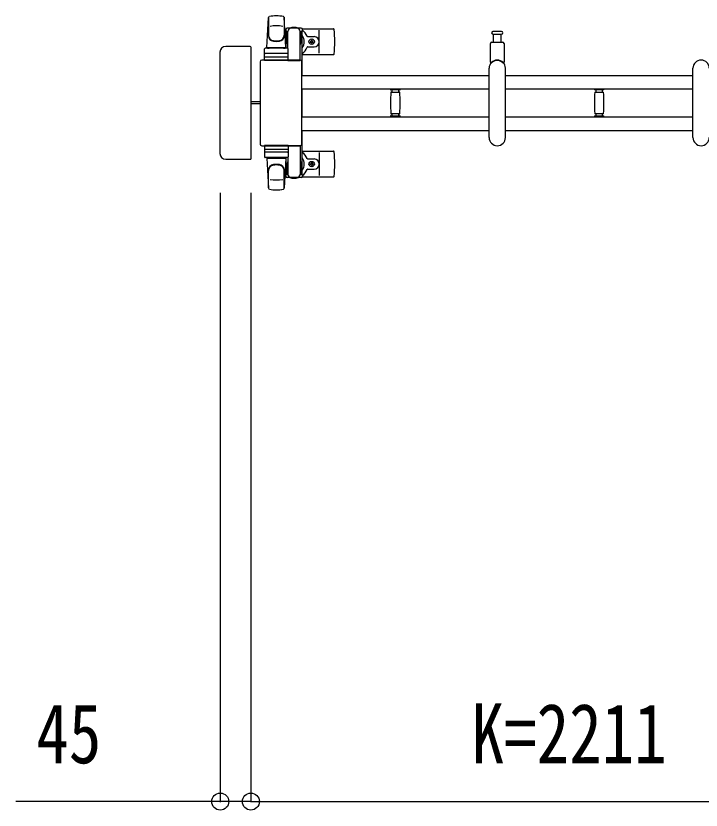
# Model space of a CAD drawing. Units: millimetres, scale not verified. Extents: x -16820 to 16820, y -11880 to 11880.
# Drawn here: x 5579 to 6587, y 7130 to 8298 of the extents above; entities that cross this region are included whole.
import ezdxf
from ezdxf.enums import TextEntityAlignment as Align

# ---------------------------------------------------------------- set-up
doc = ezdxf.new("R2010")
doc.units = ezdxf.units.MM
doc.header["$LTSCALE"] = 50
for name, color, linetype in [('0-4_YKK_13', 4, 'Continuous'), ('0-5_YKK_A1', 4, 'Continuous'), ('0-6_YKK_D', 6, 'Continuous')]:
    doc.layers.add(name, color=color, linetype=linetype)
doc.styles.add('ＭＳ ゴシック', font='')
doc.styles.get('ＭＳ ゴシック').set_extended_font_data('MS Gothic')

msp = doc.modelspace()

# ---------------------------------------------------------------- linework, layer by layer
at = {"layer": '0-4_YKK_13'}
for p, q in [((5948.08, 8251.5), (5950.52, 8295.52)), ((5950.58, 8295.1), (5950.58, 8269.37)), ((5973.58, 8295.88), (5973.58, 8268.69)), ((5976.08, 8251.5), (5973.64, 8295.52)), ((5998.38, 8280), (5977.78, 8280)), ((5978.08, 8258.2), (5978.08, 8275.2)), ((5979.08, 8250.36), (5979.08, 8275)), ((5997.08, 8275.2), (6000.38, 8275.2)), ((5997.08, 8232.5), (5997.08, 8275)), ((5998.08, 8258.2), (5998.08, 8275.2)), ((6000.11, 8279), (6046.18, 8279)), ((6000.38, 8275.2), (6000.38, 8278)), ((6025.08, 8243), (6025.08, 8277)), ((5977.28, 8271.7), (5978.08, 8271.7)), ((5977.28, 8261.18), (5977.28, 8271.7)), ((5998.88, 8271.7), (5998.08, 8271.7)), ((5998.88, 8261.18), (5998.88, 8271.7)), ((6008.37, 8267.5), (6017.58, 8267.5)), ((6280.83, 8271), (6293.33, 8271)), ((6281.58, 8259.5), (6281.58, 8271)), ((6292.58, 8271), (6292.58, 8259.5)), ((5923.58, 8253), (5887.56, 8253)), ((5887.56, 8253), (5887.56, 8253)), ((5923.58, 8253), (5923.58, 8253)), ((5925.08, 8088.49), (5925.08, 8251.5)), ((5925.08, 8251.5), (5925.08, 8251.5)), ((5978.58, 8250.5), (5945.58, 8250.5)), ((5948.08, 8251.5), (5976.08, 8251.5)), ((5949.08, 8250.5), (5949.08, 8251.5)), ((5949.08, 8251.5), (5975.08, 8251.5)), ((5949.08, 8250.5), (5951.48, 8250.5)), ((5972.68, 8250.5), (5975.08, 8250.5)), ((5975.08, 8250.5), (5975.08, 8251.5)), ((5978.88, 8255.2), (5977.28, 8261.18)), ((5978.88, 8255.2), (5979.08, 8255.2)), ((5997.28, 8255.2), (5997.08, 8255.2)), ((5997.28, 8255.2), (5998.88, 8261.18)), ((6008.37, 8252.5), (6017.58, 8252.5)), ((6012.76, 8260.44), (6011.88, 8260.44)), ((6015.4, 8259.56), (6016.28, 8259.56)), ((6277.08, 8229.67), (6277.08, 8257.5)), ((6279.08, 8259.5), (6295.08, 8259.5)), ((6297.08, 8257.5), (6297.08, 8229.67)), ((5879.08, 8244.51), (5879.08, 8095.48)), ((5879.08, 8244.51), (5879.08, 8244.51)), ((5944.58, 8232.5), (5944.58, 8249.5)), ((5945.52, 8238), (5978.69, 8238)), ((5978.58, 8242.5), (5945.58, 8242.5)), ((5979.58, 8232.5), (5979.58, 8249.5)), ((6000.08, 8241), (6046.18, 8241)), ((5938.08, 8230.5), (5938.08, 8109.49)), ((5938.08, 8230.5), (5938.08, 8230.5)), ((5997.08, 8233), (5940.58, 8233)), ((5940.58, 8233), (5940.58, 8233)), ((5979.58, 8232.5), (5944.58, 8232.5)), ((5979.08, 8232.5), (5997.08, 8232.5)), ((5997.08, 8233), (5997.08, 8233)), ((5999.58, 8109.49), (5999.58, 8230.5)), ((5999.58, 8230.5), (5999.58, 8230.5)), ((6275.08, 8119), (6275.08, 8221)), ((6299.08, 8119), (6299.08, 8221)), ((6575.08, 8119), (6575.08, 8221)), ((6130.12, 8190.6), (6130.12, 8189.3)), ((6130.12, 8190.6), (6137.12, 8190.6)), ((6137.12, 8189), (6130.42, 8189)), ((6130.9, 8186), (6143.33, 8186)), ((6132.12, 8189), (6132.12, 8186)), ((6137.12, 8190.6), (6144.12, 8190.6)), ((6143.82, 8189), (6137.12, 8189)), ((6142.12, 8186), (6142.12, 8189)), ((6144.12, 8189.3), (6144.12, 8190.6)), ((6430.12, 8190.6), (6430.12, 8189.3)), ((6430.12, 8190.6), (6437.12, 8190.6)), ((6437.12, 8189), (6430.42, 8189)), ((6430.9, 8186), (6443.33, 8186)), ((6432.12, 8189), (6432.12, 8186)), ((6437.12, 8190.6), (6444.12, 8190.6)), ((6443.82, 8189), (6437.12, 8189)), ((6442.12, 8186), (6442.12, 8189)), ((6444.12, 8189.3), (6444.12, 8190.6)), ((5938.08, 8171.5), (5925.08, 8171.5)), ((5938.08, 8168.5), (5925.08, 8168.5)), ((6130.12, 8150.7), (6130.12, 8149.4)), ((6130.12, 8149.4), (6137.12, 8149.4)), ((6130.42, 8151), (6143.82, 8151)), ((6137.12, 8154), (6130.9, 8154)), ((6132.12, 8154), (6132.12, 8151)), ((6143.33, 8154), (6137.12, 8154)), ((6137.12, 8149.4), (6144.12, 8149.4)), ((6142.12, 8151), (6142.12, 8154)), ((6144.12, 8149.4), (6144.12, 8150.7)), ((6430.12, 8150.7), (6430.12, 8149.4)), ((6430.12, 8149.4), (6437.12, 8149.4)), ((6430.42, 8151), (6443.82, 8151)), ((6437.12, 8154), (6430.9, 8154)), ((6432.12, 8154), (6432.12, 8151)), ((6443.33, 8154), (6437.12, 8154)), ((6437.12, 8149.4), (6444.12, 8149.4)), ((6442.12, 8151), (6442.12, 8154)), ((6444.12, 8149.4), (6444.12, 8150.7)), ((5938.08, 8109.49), (5938.08, 8109.49)), ((5999.58, 8109.49), (5999.58, 8109.49)), ((5940.58, 8107), (5997.08, 8107)), ((5940.58, 8107), (5940.58, 8107)), ((5979.58, 8107.5), (5944.58, 8107.5)), ((5944.58, 8107.5), (5944.58, 8090.5)), ((5945.52, 8102), (5978.69, 8102)), ((5979.08, 8107.5), (5997.08, 8107.5)), ((5979.58, 8107.5), (5979.58, 8090.5)), ((5997.08, 8107.5), (5997.08, 8065)), ((5997.08, 8107), (5997.08, 8107)), ((6000.08, 8099), (6046.18, 8099)), ((5879.08, 8095.48), (5879.08, 8095.48)), ((5887.56, 8087), (5923.58, 8087)), ((5887.56, 8087), (5887.56, 8087)), ((5923.58, 8087), (5923.58, 8087)), ((5925.08, 8088.49), (5925.08, 8088.49)), ((5978.58, 8097.5), (5945.58, 8097.5)), ((5978.58, 8089.5), (5945.58, 8089.5)), ((5948.08, 8088.5), (5976.08, 8088.5)), ((5948.08, 8088.5), (5950.52, 8044.47)), ((5949.08, 8089.5), (5951.48, 8089.5)), ((5949.08, 8089.5), (5949.08, 8088.5)), ((5949.08, 8088.5), (5975.08, 8088.5)), ((5972.68, 8089.5), (5975.08, 8089.5)), ((5976.08, 8088.5), (5973.64, 8044.47)), ((5975.08, 8089.5), (5975.08, 8088.5)), ((5979.08, 8089.63), (5979.08, 8065)), ((6008.37, 8087.5), (6017.58, 8087.5)), ((6025.08, 8097), (6025.08, 8063)), ((5978.88, 8084.8), (5977.28, 8078.81)), ((5977.28, 8078.81), (5977.28, 8068.3)), ((5978.08, 8081.8), (5978.08, 8064.8)), ((5978.88, 8084.8), (5979.08, 8084.8)), ((5997.28, 8084.8), (5997.08, 8084.8)), ((5997.28, 8084.8), (5998.88, 8078.81)), ((5998.08, 8081.8), (5998.08, 8064.8)), ((5998.88, 8078.81), (5998.88, 8068.3)), ((6012.76, 8079.56), (6011.88, 8079.56)), ((6015.4, 8080.44), (6016.28, 8080.44)), ((5950.58, 8044.89), (5950.58, 8070.62)), ((5973.58, 8044.11), (5973.58, 8071.3)), ((5977.28, 8068.3), (5978.08, 8068.3)), ((5997.08, 8064.8), (6000.38, 8064.8)), ((5998.88, 8068.3), (5998.08, 8068.3)), ((6000.38, 8064.8), (6000.38, 8062)), ((6008.37, 8072.5), (6017.58, 8072.5)), ((5998.38, 8060), (5977.78, 8060)), ((6000.11, 8061), (6046.18, 8061))]:
    msp.add_line(p, q, dxfattribs=at)
for points in [[(5975.78, 8278), (5975.78, 8275.2), (5979.08, 8275.2)], [(6293.33, 8275), (6287.08, 8275), (6280.83, 8275)], [(6014.52, 8261.32), (6014.52, 8262.2), (6013.64, 8262.2), (6013.64, 8261.32)], [(6011.88, 8260.44), (6011.88, 8259.56), (6012.76, 8259.56)], [(6013.64, 8258.68), (6013.64, 8257.8), (6014.52, 8257.8), (6014.52, 8258.68)], [(6016.28, 8259.56), (6016.28, 8260.44), (6015.4, 8260.44)], [(6011.88, 8079.56), (6011.88, 8080.44), (6012.76, 8080.44)], [(6013.64, 8081.32), (6013.64, 8082.2), (6014.52, 8082.2), (6014.52, 8081.32)], [(6014.52, 8078.68), (6014.52, 8077.8), (6013.64, 8077.8), (6013.64, 8078.68)], [(6016.28, 8080.44), (6016.28, 8079.56), (6015.4, 8079.56)], [(5975.78, 8062), (5975.78, 8064.8), (5979.08, 8064.8)]]:
    msp.add_lwpolyline(points, dxfattribs=at)
for centre in [(6014.08, 8260), (6014.08, 8080)]:
    msp.add_circle(centre, 4, dxfattribs=at)
for centre, radius, start, end in [((5952.01, 8295.44), 1.5, 101.97738, 176.83138), ((5962.08, 8248), 50, 78.05356, 101.94644), ((5962.08, 8248), 50, 78.02262, 101.94644), ((5972.14, 8295.44), 1.5, 3.16862, 78.02262), ((5962.08, 8233.4), 50, 79.12335, 100.54947), ((5988.08, 8260), 21, 125.85347, 129.53368), ((5977.78, 8278), 2, 90, 180), ((5984.08, 8275), 5, 90, 180), ((5988.08, 8260), 21, 72.24721, 107.75279), ((5992.08, 8275), 5, 0, 90), ((5998.38, 8278), 2, 0, 90), ((5988.08, 8260), 21, 22.72842, 54.14653), ((6046.18, 8278), 1, 5.73917, 90), ((5867.08, 8260), 181, 354.26083, 5.73917), ((6280.83, 8273), 2, 90, 180), ((6280.83, 8273), 2, 180, 270), ((6293.33, 8273), 2, 0, 90), ((6293.33, 8273), 2, 270, 0), ((5958.58, 8269.56), 8, 180, 263.72071), ((5958.58, 8268.69), 8, 180, 263.72071), ((5962.08, 8301.37), 40, 263.72071, 276.27929), ((5965.58, 8269.56), 8, 276.27929, 0), ((5965.58, 8268.69), 8, 276.27929, 0), ((5988.08, 8260), 15, 143.1301, 149.27754), ((5988.08, 8260), 15, 323.1301, 36.8699), ((6008.37, 8268.5), 1, 202.72842, 270), ((6012.76, 8261.32), 0.88, 270, 0), ((6015.4, 8261.32), 0.88, 180, 270), ((6017.58, 8260), 7.5, 270, 90), ((5945.58, 8249.5), 1, 90, 180), ((5962.08, 8300.5), 40, 263.72071, 276.27929), ((5978.58, 8249.5), 1, 0, 90), ((5988.08, 8260), 21, 304.8499, 337.27158), ((6008.37, 8251.5), 1, 90, 157.27158), ((6012.76, 8258.68), 0.88, 0, 90), ((6015.4, 8258.68), 0.88, 90, 180), ((6279.08, 8257.5), 2, 90, 180), ((6295.08, 8257.5), 2, 0, 90), ((5945.58, 8241.5), 1, 90, 180), ((5978.58, 8241.5), 1, 0, 90), ((6046.18, 8242), 1, 270, 354.26083), ((6287.08, 8221), 12, 0, 180), ((6278.08, 8229.67), 1, 180, 316.0544), ((6287.08, 8221), 11.5, 43.94553, 136.0544), ((6296.08, 8229.67), 1, 223.94553, 0), ((6587.08, 8221), 12, 0, 180), ((6130.42, 8189.3), 0.3, 180, 270), ((6386.12, 8170), 256, 176.47982, 183.52018), ((6130.9, 8185.7), 0.3, 90, 176.47982), ((6143.33, 8185.7), 0.3, 3.52018, 90), ((5888.12, 8170), 256, 356.47982, 3.52018), ((6143.82, 8189.3), 0.3, 270, 0), ((6430.42, 8189.3), 0.3, 180, 270), ((6686.12, 8170), 256, 176.47982, 183.52018), ((6430.9, 8185.7), 0.3, 90, 176.47982), ((6443.33, 8185.7), 0.3, 3.52018, 90), ((6188.12, 8170), 256, 356.47982, 3.52018), ((6443.82, 8189.3), 0.3, 270, 0), ((6130.42, 8150.7), 0.3, 90, 180), ((6130.9, 8154.3), 0.3, 183.52018, 270), ((6143.33, 8154.3), 0.3, 270, 356.47982), ((6143.82, 8150.7), 0.3, 0, 90), ((6430.42, 8150.7), 0.3, 90, 180), ((6430.9, 8154.3), 0.3, 183.52018, 270), ((6443.33, 8154.3), 0.3, 270, 356.47982), ((6443.82, 8150.7), 0.3, 0, 90), ((6287.08, 8119), 12, 180, 0), ((6587.08, 8119), 12, 180, 0), ((5945.58, 8098.5), 1, 180, 270), ((5978.58, 8098.5), 1, 270, 0), ((6046.18, 8098), 1, 5.73917, 90), ((5867.08, 8080), 181, 354.26083, 5.73917), ((5945.58, 8090.5), 1, 180, 270), ((5978.58, 8090.5), 1, 270, 0), ((5988.08, 8080), 21, 22.72842, 55.1501), ((5988.08, 8080), 15, 323.1301, 36.8699), ((6008.37, 8088.5), 1, 202.72842, 270), ((6017.58, 8080), 7.5, 270, 90), ((5958.58, 8071.3), 8, 96.27929, 180), ((5958.58, 8070.43), 8, 96.27929, 180), ((5962.08, 8039.5), 40, 83.72071, 96.27929), ((5962.08, 8038.62), 40, 83.72071, 96.27929), ((5965.58, 8071.3), 8, 0, 83.72071), ((5965.58, 8070.43), 8, 0, 83.72071), ((6012.76, 8081.32), 0.88, 270, 0), ((6012.76, 8078.68), 0.88, 0, 90), ((6015.4, 8081.32), 0.88, 180, 270), ((6015.4, 8078.68), 0.88, 90, 180), ((5988.08, 8080), 21, 230.46632, 234.14653), ((5988.08, 8080), 15, 210.72246, 216.8699), ((5984.08, 8065), 5, 180, 270), ((5992.08, 8065), 5, 270, 0), ((5988.08, 8080), 21, 305.85347, 337.27158), ((6008.37, 8071.5), 1, 90, 157.27158), ((5962.08, 8106.6), 50, 259.45053, 280.87665), ((5977.78, 8062), 2, 180, 270), ((5988.08, 8080), 21, 252.24721, 287.75279), ((5998.38, 8062), 2, 270, 0), ((6046.18, 8062), 1, 270, 354.26083), ((5952.01, 8044.55), 1.5, 183.16862, 258.02262), ((5962.08, 8092), 50, 258.05356, 281.97738), ((5962.08, 8092), 50, 258.05356, 281.94644), ((5972.14, 8044.55), 1.5, 281.97738, 356.83138)]:
    msp.add_arc(centre, radius, start, end, dxfattribs=at)
for centre, major_axis, ratio, start_param, end_param in [((5887.6, 8244.48), (-6.03, 6.03), 0.996541, 5.4996506, 7.06672), ((5923.58, 8251.49), (1.06, 1.06), 0.997762, 5.4996506, 7.06672), ((5940.58, 8230.49), (1.77, -1.77), 0.997169, 2.358058, 3.9251274), ((5997.08, 8230.49), (-1.77, -1.77), 0.997169, 2.358058, 3.9251274), ((5940.58, 8109.5), (-1.77, -1.77), 0.997169, 5.4996506, 7.06672), ((5997.08, 8109.5), (1.77, -1.77), 0.997169, 5.4996506, 7.06672), ((5887.6, 8095.51), (6.03, 6.03), 0.996541, 2.358058, 3.9251274), ((5923.58, 8088.5), (-1.06, 1.06), 0.997762, 2.358058, 3.9251274)]:
    msp.add_ellipse(centre, major_axis=major_axis, ratio=ratio, start_param=start_param, end_param=end_param, dxfattribs=at)
at = {"layer": '0-5_YKK_A1'}
for p, q in [((5976.08, 8275), (5976.08, 8250.5)), ((5978.08, 8275), (5976.08, 8275)), ((6000.08, 8275), (5998.08, 8275)), ((6000.08, 8210.5), (6000.08, 8275)), ((5999.58, 8210.5), (6275.08, 8210.5)), ((6299.08, 8210.5), (6575.08, 8210.5)), ((5999.58, 8190.5), (6275.08, 8190.5)), ((6000.08, 8149.5), (6000.08, 8190.5)), ((6299.08, 8190.5), (6575.08, 8190.5)), ((5999.58, 8149.5), (6275.08, 8149.5)), ((6299.08, 8149.5), (6575.08, 8149.5)), ((5999.58, 8129.5), (6275.08, 8129.5)), ((6000.08, 8065), (6000.08, 8129.5)), ((6299.08, 8129.5), (6575.08, 8129.5)), ((5976.08, 8089.5), (5976.08, 8065)), ((5976.08, 8065), (5979.08, 8065)), ((5997.08, 8065), (6000.08, 8065))]:
    msp.add_line(p, q, dxfattribs=at)
at = {"layer": '0-6_YKK_D'}
for p, q in [((5879.58, 8037.5), (5879.58, 7141)), ((5924.58, 8037.5), (5924.58, 7141)), ((5924.58, 8037.5), (5924.58, 7141)), ((5879.58, 7142), (5578.78, 7142)), ((5924.58, 7142), (5879.58, 7142)), ((5924.58, 7142), (5974.58, 7142)), ((5924.58, 7142), (8135.58, 7142))]:
    msp.add_line(p, q, dxfattribs=at)
for centre in [(5879.58, 7142), (5924.58, 7142), (5924.58, 7142)]:
    msp.add_circle(centre, 12.5, dxfattribs=at)

# ---------------------------------------------------------------- texts
at = {"layer": '0-6_YKK_D', "style": 'ＭＳ ゴシック', "width": 0.8}
for s, p in [('K=2211（180°回転収納時）', (6249.28, 7172)), ('45', (5608.78, 7172))]:
    msp.add_text(s, height=87.98, dxfattribs=at).set_placement(p, align=Align.BOTTOM_LEFT)

doc.saveas('drawing.dxf')
